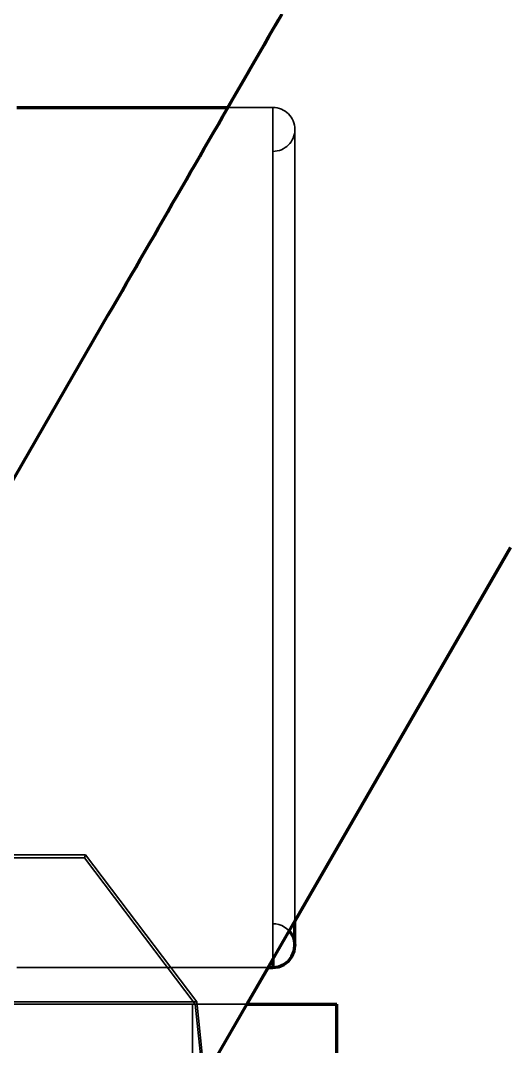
# Model space of a CAD drawing. Header units: millimetres. Extents: x 0 to 2382, y 0 to 420.
# Drawn here: x 297.33 to 300.01, y 332.71 to 338.31 of the extents above; entities that cross this region are included whole.
import ezdxf

# ---------------------------------------------------------------- set-up
doc = ezdxf.new("R2010")
doc.units = ezdxf.units.MM
doc.linetypes.add('IRAM-E-TRAZOS', pattern=[5, 4, -1])
for name, color, linetype, lineweight in [('01-VISIBLE', 7, 'CONTINUOUS', 70), ('02-OCULTA', 4, 'IRAM-E-TRAZOS', 35), ('08-FINA', 5, 'CONTINUOUS', 18)]:
    doc.layers.add(name, color=color, linetype=linetype, lineweight=lineweight)

msp = doc.modelspace()

# ---------------------------------------------------------------- linework, layer by layer
at = {"layer": '01-VISIBLE'}
for p, q in [((297.3125, 337.8382), (298.4671, 337.8382)), ((295.1524, 332.0971), (297.8126, 336.7047)), ((297.3521, 330.8271), (300.0124, 335.4347)), ((300.0124, 335.4347), (298.8325, 333.3912)), ((298.6865, 333.1382), (298.571, 332.9382)), ((298.6865, 333.1382), (298.7125, 333.1382)), ((299.0625, 331.7382), (299.0625, 332.9382))]:
    msp.add_line(p, q, dxfattribs=at)
for points in [[(297.8126, 336.7047), (297.8376, 336.748), (297.8626, 336.7913), (297.8876, 336.8346), (297.9126, 336.878), (297.9376, 336.9213), (297.9626, 336.9646), (297.9876, 337.0079), (298.0126, 337.0512), (298.0376, 337.0945), (298.0626, 337.1378), (298.0876, 337.1811), (298.1126, 337.2244), (298.1376, 337.2677), (298.1626, 337.311), (298.1876, 337.3543), (298.2126, 337.3976), (298.2376, 337.4409), (298.2626, 337.4842), (298.2876, 337.5275), (298.3126, 337.5708), (298.3376, 337.6141), (298.3626, 337.6574), (298.3876, 337.7007), (298.4126, 337.744), (298.4376, 337.7873), (298.4626, 337.8306), (298.4876, 337.8739), (298.5126, 337.9172), (298.5376, 337.9605), (298.5626, 338.0038), (298.5876, 338.0471), (298.6126, 338.0904), (298.6376, 338.1337), (298.6626, 338.177), (298.6876, 338.2203), (298.7126, 338.2636), (298.7376, 338.3069), (298.7626, 338.3502)], [(298.4671, 337.8382), (298.4922, 337.8817), (298.5173, 337.9252), (298.5424, 337.9687), (298.5675, 338.0123), (298.5927, 338.0558), (298.6178, 338.0993), (298.6429, 338.1428), (298.668, 338.1863), (298.6931, 338.2298), (298.7183, 338.2733), (298.7434, 338.3168)], [(298.8325, 333.2582), (298.8325, 333.2804), (298.8325, 333.3025), (298.8325, 333.3247), (298.8325, 333.3469), (298.8325, 333.369), (298.8325, 333.3912)], [(298.8325, 333.2582), (298.8325, 333.2804), (298.8325, 333.3025), (298.8325, 333.3247), (298.8325, 333.3469), (298.8325, 333.369), (298.8325, 333.3912)], [(298.8019, 333.3382), (298.811, 333.3268), (298.8186, 333.3143), (298.8246, 333.3011), (298.829, 333.2871), (298.8316, 333.2728), (298.8325, 333.2582)], [(298.7125, 333.1382), (298.7436, 333.1423), (298.7725, 333.1543), (298.7974, 333.1734), (298.8164, 333.1982), (298.8284, 333.2272), (298.8325, 333.2582)], [(298.7125, 333.1833), (298.7125, 333.1758), (298.7125, 333.1683), (298.7125, 333.1608), (298.7125, 333.1533), (298.7125, 333.1457), (298.7125, 333.1382)], [(298.571, 332.9382), (298.6256, 332.9382), (298.6802, 332.9382), (298.7348, 332.9382), (298.7894, 332.9382), (298.844, 332.9382), (298.8987, 332.9382), (298.9533, 332.9382), (299.0079, 332.9382), (299.0625, 332.9382)]]:
    msp.add_lwpolyline(points, dxfattribs=at)
at = {"layer": '02-OCULTA'}
for p, q in [((298.4671, 337.8382), (298.7125, 337.8382)), ((297.8126, 336.7047), (295.1524, 332.0971)), ((297.6879, 333.7549), (295.0898, 333.7549)), ((297.6824, 333.7382), (297.6879, 333.7549)), ((297.6879, 333.7549), (298.297, 332.9504)), ((297.6824, 333.7382), (295.0843, 333.7382)), ((298.288, 332.9382), (297.6824, 333.7382)), ((298.8325, 333.3912), (298.6865, 333.1382)), ((297.3125, 333.1382), (298.6865, 333.1382)), ((298.288, 332.9382), (295.69, 332.9382)), ((298.297, 332.9504), (295.6989, 332.9504)), ((298.571, 332.9382), (297.3521, 330.8271)), ((298.2725, 331.7382), (298.2725, 332.9382)), ((298.413, 331.7382), (298.288, 332.9382)), ((298.297, 332.9504), (298.423, 331.7403))]:
    msp.add_line(p, q, dxfattribs=at)
for points in [[(297.8126, 336.7047), (297.8378, 336.7483), (297.863, 336.7919), (297.8882, 336.8355), (297.9133, 336.8791), (297.9385, 336.9227), (297.9637, 336.9663), (297.9888, 337.0099), (298.014, 337.0535), (298.0392, 337.0971), (298.0643, 337.1407), (298.0895, 337.1843), (298.1147, 337.2279), (298.1399, 337.2715), (298.165, 337.3151), (298.1902, 337.3587), (298.2154, 337.4023), (298.2405, 337.4459), (298.2657, 337.4895), (298.2909, 337.5331), (298.316, 337.5767), (298.3412, 337.6202), (298.3664, 337.6638), (298.3916, 337.7074), (298.4167, 337.751), (298.4419, 337.7946), (298.4671, 337.8382)], [(298.7125, 337.8382), (298.7125, 337.7882), (298.7125, 337.7381), (298.7125, 337.6881), (298.7125, 337.638), (298.7125, 337.588), (298.7125, 337.5379), (298.7125, 337.4879), (298.7125, 337.4378), (298.7125, 337.3878), (298.7125, 337.3377), (298.7125, 337.2876), (298.7125, 337.2376), (298.7125, 337.1875), (298.7125, 337.1375), (298.7125, 337.0874), (298.7125, 337.0374), (298.7125, 336.9873), (298.7125, 336.9373), (298.7125, 336.8872), (298.7125, 336.8372), (298.7125, 336.7871), (298.7125, 336.7371), (298.7125, 336.687), (298.7125, 336.637), (298.7125, 336.5869), (298.7125, 336.5369), (298.7125, 336.4868), (298.7125, 336.4368), (298.7125, 336.3867), (298.7125, 336.3366), (298.7125, 336.2866), (298.7125, 336.2365), (298.7125, 336.1865), (298.7125, 336.1364), (298.7125, 336.0864), (298.7125, 336.0363), (298.7125, 335.9863), (298.7125, 335.9362), (298.7125, 335.8862), (298.7125, 335.8361), (298.7125, 335.7861), (298.7125, 335.736), (298.7125, 335.686), (298.7125, 335.6359), (298.7125, 335.5859), (298.7125, 335.5358), (298.7125, 335.4858), (298.7125, 335.4357), (298.7125, 335.3856), (298.7125, 335.3356), (298.7125, 335.2855), (298.7125, 335.2355), (298.7125, 335.1854), (298.7125, 335.1354), (298.7125, 335.0853), (298.7125, 335.0353), (298.7125, 334.9852), (298.7125, 334.9352), (298.7125, 334.8851), (298.7125, 334.8351), (298.7125, 334.785), (298.7125, 334.735), (298.7125, 334.6849), (298.7125, 334.6349), (298.7125, 334.5848), (298.7125, 334.5348), (298.7125, 334.4847), (298.7125, 334.4346), (298.7125, 334.3846), (298.7125, 334.3345), (298.7125, 334.2845), (298.7125, 334.2344), (298.7125, 334.1844), (298.7125, 334.1343), (298.7125, 334.0843), (298.7125, 334.0342), (298.7125, 333.9842), (298.7125, 333.9341), (298.7125, 333.8841), (298.7125, 333.834), (298.7125, 333.784), (298.7125, 333.7339), (298.7125, 333.6839), (298.7125, 333.6338), (298.7125, 333.5838), (298.7125, 333.5337), (298.7125, 333.4837), (298.7125, 333.4336), (298.7125, 333.3835), (298.7125, 333.3335), (298.7125, 333.2834), (298.7125, 333.2334), (298.7125, 333.1833)], [(298.7125, 333.1382), (298.7125, 333.1882), (298.7125, 333.2382), (298.7125, 333.2882), (298.7125, 333.3382), (298.7125, 333.3882), (298.7125, 333.4382), (298.7125, 333.4882), (298.7125, 333.5382), (298.7125, 333.5882), (298.7125, 333.6382), (298.7125, 333.6882), (298.7125, 333.7382), (298.7125, 333.7882), (298.7125, 333.8382), (298.7125, 333.8882), (298.7125, 333.9382), (298.7125, 333.9882), (298.7125, 334.0382), (298.7125, 334.0882), (298.7125, 334.1382), (298.7125, 334.1882), (298.7125, 334.2382), (298.7125, 334.2882), (298.7125, 334.3382), (298.7125, 334.3882), (298.7125, 334.4382), (298.7125, 334.4882), (298.7125, 334.5382), (298.7125, 334.5882), (298.7125, 334.6382), (298.7125, 334.6882), (298.7125, 334.7382), (298.7125, 334.7882), (298.7125, 334.8382), (298.7125, 334.8882), (298.7125, 334.9382), (298.7125, 334.9882), (298.7125, 335.0382), (298.7125, 335.0882), (298.7125, 335.1382), (298.7125, 335.1882), (298.7125, 335.2382), (298.7125, 335.2882), (298.7125, 335.3382), (298.7125, 335.3882), (298.7125, 335.4382), (298.7125, 335.4882), (298.7125, 335.5382), (298.7125, 335.5882), (298.7125, 335.6382), (298.7125, 335.6882), (298.7125, 335.7382), (298.7125, 335.7882), (298.7125, 335.8382), (298.7125, 335.8882), (298.7125, 335.9382), (298.7125, 335.9882), (298.7125, 336.0382), (298.7125, 336.0882), (298.7125, 336.1382), (298.7125, 336.1882), (298.7125, 336.2382), (298.7125, 336.2882), (298.7125, 336.3382), (298.7125, 336.3882), (298.7125, 336.4382), (298.7125, 336.4882), (298.7125, 336.5382), (298.7125, 336.5882), (298.7125, 336.6382), (298.7125, 336.6882), (298.7125, 336.7382), (298.7125, 336.7882), (298.7125, 336.8382), (298.7125, 336.8882), (298.7125, 336.9382), (298.7125, 336.9882), (298.7125, 337.0382), (298.7125, 337.0882), (298.7125, 337.1382), (298.7125, 337.1882), (298.7125, 337.2382), (298.7125, 337.2882), (298.7125, 337.3382), (298.7125, 337.3882), (298.7125, 337.4382), (298.7125, 337.4882), (298.7125, 337.5382), (298.7125, 337.5882), (298.7125, 337.6382), (298.7125, 337.6882), (298.7125, 337.7382), (298.7125, 337.7882), (298.7125, 337.8382)], [(298.8325, 333.3912), (298.8325, 333.4415), (298.8325, 333.4918), (298.8325, 333.5421), (298.8325, 333.5924), (298.8325, 333.6428), (298.8325, 333.6931), (298.8325, 333.7434), (298.8325, 333.7937), (298.8325, 333.844), (298.8325, 333.8943), (298.8325, 333.9446), (298.8325, 333.995), (298.8325, 334.0453), (298.8325, 334.0956), (298.8325, 334.1459), (298.8325, 334.1962), (298.8325, 334.2465), (298.8325, 334.2968), (298.8325, 334.3472), (298.8325, 334.3975), (298.8325, 334.4478), (298.8325, 334.4981), (298.8325, 334.5484), (298.8325, 334.5987), (298.8325, 334.649), (298.8325, 334.6994), (298.8325, 334.7497), (298.8325, 334.8), (298.8325, 334.8503), (298.8325, 334.9006), (298.8325, 334.9509), (298.8325, 335.0012), (298.8325, 335.0516), (298.8325, 335.1019), (298.8325, 335.1522), (298.8325, 335.2025), (298.8325, 335.2528), (298.8325, 335.3031), (298.8325, 335.3534), (298.8325, 335.4038), (298.8325, 335.4541), (298.8325, 335.5044), (298.8325, 335.5547), (298.8325, 335.605), (298.8325, 335.6553), (298.8325, 335.7056), (298.8325, 335.756), (298.8325, 335.8063), (298.8325, 335.8566), (298.8325, 335.9069), (298.8325, 335.9572), (298.8325, 336.0075), (298.8325, 336.0578), (298.8325, 336.1082), (298.8325, 336.1585), (298.8325, 336.2088), (298.8325, 336.2591), (298.8325, 336.3094), (298.8325, 336.3597), (298.8325, 336.41), (298.8325, 336.4604), (298.8325, 336.5107), (298.8325, 336.561), (298.8325, 336.6113), (298.8325, 336.6616), (298.8325, 336.7119), (298.8325, 336.7622), (298.8325, 336.8126), (298.8325, 336.8629), (298.8325, 336.9132), (298.8325, 336.9635), (298.8325, 337.0138), (298.8325, 337.0641), (298.8325, 337.1145), (298.8325, 337.1648), (298.8325, 337.2151), (298.8325, 337.2654), (298.8325, 337.3157), (298.8325, 337.366), (298.8325, 337.4163), (298.8325, 337.4667), (298.8325, 337.517), (298.8325, 337.5673), (298.8325, 337.6176), (298.8325, 337.6679), (298.8325, 337.7182)], [(298.8325, 333.3912), (298.8325, 333.4415), (298.8325, 333.4918), (298.8325, 333.5421), (298.8325, 333.5924), (298.8325, 333.6428), (298.8325, 333.6931), (298.8325, 333.7434), (298.8325, 333.7937), (298.8325, 333.844), (298.8325, 333.8943), (298.8325, 333.9446), (298.8325, 333.995), (298.8325, 334.0453), (298.8325, 334.0956), (298.8325, 334.1459), (298.8325, 334.1962), (298.8325, 334.2465), (298.8325, 334.2968), (298.8325, 334.3472), (298.8325, 334.3975), (298.8325, 334.4478), (298.8325, 334.4981), (298.8325, 334.5484), (298.8325, 334.5987), (298.8325, 334.649), (298.8325, 334.6994), (298.8325, 334.7497), (298.8325, 334.8), (298.8325, 334.8503), (298.8325, 334.9006), (298.8325, 334.9509), (298.8325, 335.0012), (298.8325, 335.0516), (298.8325, 335.1019), (298.8325, 335.1522), (298.8325, 335.2025), (298.8325, 335.2528), (298.8325, 335.3031), (298.8325, 335.3534), (298.8325, 335.4038), (298.8325, 335.4541), (298.8325, 335.5044), (298.8325, 335.5547), (298.8325, 335.605), (298.8325, 335.6553), (298.8325, 335.7056), (298.8325, 335.756), (298.8325, 335.8063), (298.8325, 335.8566), (298.8325, 335.9069), (298.8325, 335.9572), (298.8325, 336.0075), (298.8325, 336.0578), (298.8325, 336.1082), (298.8325, 336.1585), (298.8325, 336.2088), (298.8325, 336.2591), (298.8325, 336.3094), (298.8325, 336.3597), (298.8325, 336.41), (298.8325, 336.4604), (298.8325, 336.5107), (298.8325, 336.561), (298.8325, 336.6113), (298.8325, 336.6616), (298.8325, 336.7119), (298.8325, 336.7622), (298.8325, 336.8126), (298.8325, 336.8629), (298.8325, 336.9132), (298.8325, 336.9635), (298.8325, 337.0138), (298.8325, 337.0641), (298.8325, 337.1145), (298.8325, 337.1648), (298.8325, 337.2151), (298.8325, 337.2654), (298.8325, 337.3157), (298.8325, 337.366), (298.8325, 337.4163), (298.8325, 337.4667), (298.8325, 337.517), (298.8325, 337.5673), (298.8325, 337.6176), (298.8325, 337.6679), (298.8325, 337.7182)], [(298.7125, 337.5982), (298.7125, 337.548), (298.7125, 337.4977), (298.7125, 337.4475), (298.7125, 337.3973), (298.7125, 337.347), (298.7125, 337.2968), (298.7125, 337.2466), (298.7125, 337.1963), (298.7125, 337.1461), (298.7125, 337.0958), (298.7125, 337.0456), (298.7125, 336.9954), (298.7125, 336.9451), (298.7125, 336.8949), (298.7125, 336.8447), (298.7125, 336.7944), (298.7125, 336.7442), (298.7125, 336.6939), (298.7125, 336.6437), (298.7125, 336.5935), (298.7125, 336.5432), (298.7125, 336.493), (298.7125, 336.4427), (298.7125, 336.3925), (298.7125, 336.3423), (298.7125, 336.292), (298.7125, 336.2418), (298.7125, 336.1916), (298.7125, 336.1413), (298.7125, 336.0911), (298.7125, 336.0408), (298.7125, 335.9906), (298.7125, 335.9404), (298.7125, 335.8901), (298.7125, 335.8399), (298.7125, 335.7897), (298.7125, 335.7394), (298.7125, 335.6892), (298.7125, 335.6389), (298.7125, 335.5887), (298.7125, 335.5385), (298.7125, 335.4882), (298.7125, 335.438), (298.7125, 335.3877), (298.7125, 335.3375), (298.7125, 335.2873), (298.7125, 335.237), (298.7125, 335.1868), (298.7125, 335.1366), (298.7125, 335.0863), (298.7125, 335.0361), (298.7125, 334.9858), (298.7125, 334.9356), (298.7125, 334.8854), (298.7125, 334.8351), (298.7125, 334.7849), (298.7125, 334.7347), (298.7125, 334.6844), (298.7125, 334.6342), (298.7125, 334.5839), (298.7125, 334.5337), (298.7125, 334.4835), (298.7125, 334.4332), (298.7125, 334.383), (298.7125, 334.3327), (298.7125, 334.2825), (298.7125, 334.2323), (298.7125, 334.182), (298.7125, 334.1318), (298.7125, 334.0816), (298.7125, 334.0313), (298.7125, 333.9811), (298.7125, 333.9308), (298.7125, 333.8806), (298.7125, 333.8304), (298.7125, 333.7801), (298.7125, 333.7299), (298.7125, 333.6797), (298.7125, 333.6294), (298.7125, 333.5792), (298.7125, 333.5289), (298.7125, 333.4787), (298.7125, 333.4285), (298.7125, 333.3782)], [(298.7125, 333.3782), (298.7125, 333.4285), (298.7125, 333.4787), (298.7125, 333.5289), (298.7125, 333.5792), (298.7125, 333.6294), (298.7125, 333.6797), (298.7125, 333.7299), (298.7125, 333.7801), (298.7125, 333.8304), (298.7125, 333.8806), (298.7125, 333.9308), (298.7125, 333.9811), (298.7125, 334.0313), (298.7125, 334.0816), (298.7125, 334.1318), (298.7125, 334.182), (298.7125, 334.2323), (298.7125, 334.2825), (298.7125, 334.3327), (298.7125, 334.383), (298.7125, 334.4332), (298.7125, 334.4835), (298.7125, 334.5337), (298.7125, 334.5839), (298.7125, 334.6342), (298.7125, 334.6844), (298.7125, 334.7347), (298.7125, 334.7849), (298.7125, 334.8351), (298.7125, 334.8854), (298.7125, 334.9356), (298.7125, 334.9858), (298.7125, 335.0361), (298.7125, 335.0863), (298.7125, 335.1366), (298.7125, 335.1868), (298.7125, 335.237), (298.7125, 335.2873), (298.7125, 335.3375), (298.7125, 335.3877), (298.7125, 335.438), (298.7125, 335.4882), (298.7125, 335.5385), (298.7125, 335.5887), (298.7125, 335.6389), (298.7125, 335.6892), (298.7125, 335.7394), (298.7125, 335.7897), (298.7125, 335.8399), (298.7125, 335.8901), (298.7125, 335.9404), (298.7125, 335.9906), (298.7125, 336.0408), (298.7125, 336.0911), (298.7125, 336.1413), (298.7125, 336.1916), (298.7125, 336.2418), (298.7125, 336.292), (298.7125, 336.3423), (298.7125, 336.3925), (298.7125, 336.4427), (298.7125, 336.493), (298.7125, 336.5432), (298.7125, 336.5935), (298.7125, 336.6437), (298.7125, 336.6939), (298.7125, 336.7442), (298.7125, 336.7944), (298.7125, 336.8447), (298.7125, 336.8949), (298.7125, 336.9451), (298.7125, 336.9954), (298.7125, 337.0456), (298.7125, 337.0958), (298.7125, 337.1461), (298.7125, 337.1963), (298.7125, 337.2466), (298.7125, 337.2968), (298.7125, 337.347), (298.7125, 337.3973), (298.7125, 337.4475), (298.7125, 337.4977), (298.7125, 337.548), (298.7125, 337.5982)], [(298.7125, 333.3782), (298.7293, 333.377), (298.7457, 333.3735), (298.7615, 333.3678), (298.7763, 333.3599), (298.7899, 333.3499), (298.8019, 333.3382)], [(299.0625, 332.9382), (299.0119, 332.9382), (298.9613, 332.9382), (298.9107, 332.9382), (298.8601, 332.9382), (298.8095, 332.9382), (298.7588, 332.9382), (298.7082, 332.9382), (298.6576, 332.9382), (298.607, 332.9382), (298.5564, 332.9382), (298.5058, 332.9382), (298.4552, 332.9382), (298.4046, 332.9382), (298.354, 332.9382), (298.3034, 332.9382), (298.2527, 332.9382), (298.2021, 332.9382), (298.1515, 332.9382), (298.1009, 332.9382), (298.0503, 332.9382), (297.9997, 332.9382), (297.9491, 332.9382), (297.8985, 332.9382), (297.8479, 332.9382), (297.7973, 332.9382), (297.7466, 332.9382), (297.696, 332.9382), (297.6454, 332.9382), (297.5948, 332.9382), (297.5442, 332.9382), (297.4936, 332.9382), (297.443, 332.9382), (297.3924, 332.9382), (297.3418, 332.9382), (297.2912, 332.9382)], [(297.3068, 332.9382), (297.3574, 332.9382), (297.4079, 332.9382), (297.4585, 332.9382), (297.5091, 332.9382), (297.5596, 332.9382), (297.6102, 332.9382), (297.6608, 332.9382), (297.7113, 332.9382), (297.7619, 332.9382), (297.8125, 332.9382), (297.863, 332.9382), (297.9136, 332.9382), (297.9642, 332.9382), (298.0147, 332.9382), (298.0653, 332.9382), (298.1159, 332.9382), (298.1664, 332.9382), (298.217, 332.9382), (298.2676, 332.9382), (298.3181, 332.9382), (298.3687, 332.9382), (298.4193, 332.9382), (298.4698, 332.9382), (298.5204, 332.9382), (298.571, 332.9382)], [(297.3197, 332.9382), (297.3698, 332.9382), (297.42, 332.9382), (297.4701, 332.9382), (297.5203, 332.9382), (297.5704, 332.9382), (297.6206, 332.9382), (297.6707, 332.9382), (297.7209, 332.9382), (297.771, 332.9382), (297.8212, 332.9382), (297.8713, 332.9382), (297.9215, 332.9382), (297.9716, 332.9382), (298.0218, 332.9382), (298.0719, 332.9382), (298.1221, 332.9382), (298.1722, 332.9382), (298.2224, 332.9382), (298.2725, 332.9382)], [(298.2725, 332.9382), (298.2224, 332.9382), (298.1722, 332.9382), (298.1221, 332.9382), (298.0719, 332.9382), (298.0218, 332.9382), (297.9716, 332.9382), (297.9215, 332.9382), (297.8713, 332.9382), (297.8212, 332.9382), (297.771, 332.9382), (297.7209, 332.9382), (297.6707, 332.9382), (297.6206, 332.9382), (297.5704, 332.9382), (297.5203, 332.9382), (297.4701, 332.9382), (297.42, 332.9382), (297.3698, 332.9382), (297.3197, 332.9382)]]:
    msp.add_lwpolyline(points, dxfattribs=at)
msp.add_arc((298.7125, 337.7182), 0.12, -90, 90, dxfattribs=at)
at = {"layer": '08-FINA'}
msp.add_circle((288.95, 336.8003), 18.4167, dxfattribs=at)

doc.saveas('drawing.dxf')
